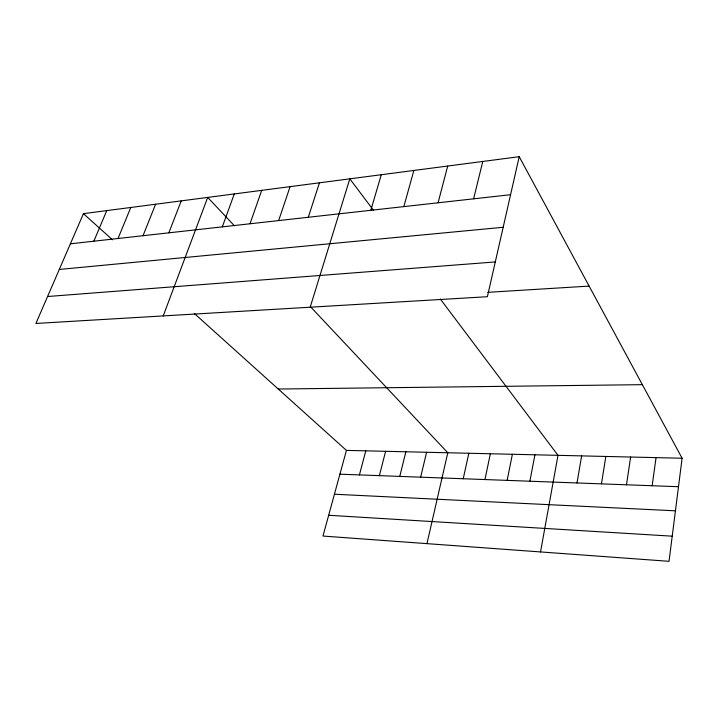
<?xml version="1.0" encoding="UTF-8"?>
<svg xmlns="http://www.w3.org/2000/svg" width="718" height="718" viewBox="0 0 718 718"><rect width="100%" height="100%" fill="white"/><g stroke="black" fill="none" stroke-linecap="round" stroke-linejoin="round"><path stroke-width="1.08" d="M519.222 156.686L487.387 296.714L35.9 323.459L83.441 213.659L519.222 156.686L682.1 458.237L669.032 561.314L322.983 536.05L346.426 450.392L194.309 313.461M652.159 485.745L656.046 457.626M626.491 484.794L630.628 457.034M601.451 483.86L605.839 456.451M577.012 482.963L581.634 455.885M540.519 551.936L558.003 455.338L440.278 298.975M529.884 481.213L534.928 454.799M507.141 480.369L512.383 454.27M484.928 479.552L490.358 453.758M463.227 478.744L468.836 453.255M426.959 543.643L447.79 452.762L311.047 307.322M420.649 477.174L426.591 452.268M473.629 198.832L482.783 161.442M399.773 476.402L405.867 451.784M379.373 475.639L385.611 451.308M438.07 202.799L447.7 166.037M359.422 474.903L365.803 450.841M403.821 206.613L413.882 170.453M370.829 210.302L381.276 174.716M310.185 307.205L349.81 178.836L373.513 210.311M308.3 217.276L319.438 182.803M278.647 220.579L290.09 186.644M250.008 223.774L261.711 190.351M222.32 226.87L234.274 193.941M163.219 315.92L207.717 197.414L234.418 225.811M168.847 232.829L181.241 200.869M143.026 235.71L155.609 204.226M118.03 238.502L130.793 207.466M93.834 241.203L106.749 210.616M70.382 243.815L510.579 194.704M59.289 269.447L503.174 227.274M47.567 296.516L495.294 261.935M487.764 292.334L589.119 286.096M278.252 389.03L642.368 384.668M346.426 450.392L682.1 458.237M339.91 474.185L678.492 486.714M334.426 494.235L675.432 510.821M328.673 515.273L672.219 536.175M83.441 213.659L112.466 239.794"/></g></svg>
